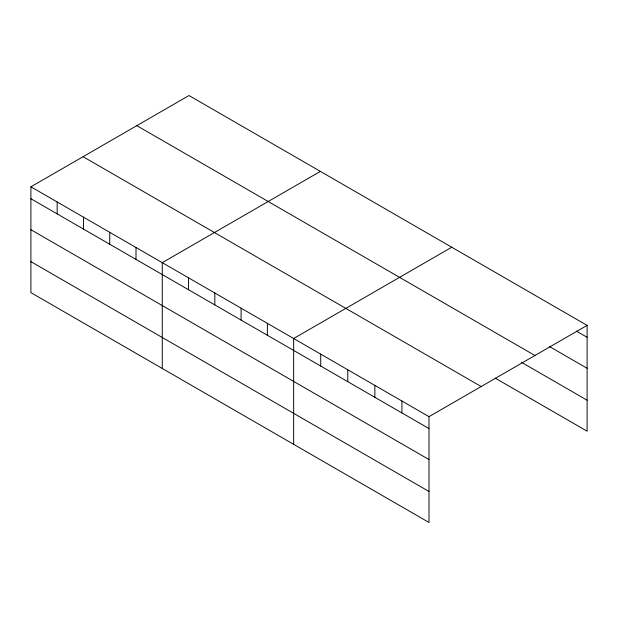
<?xml version="1.0" encoding="UTF-8"?>
<svg xmlns="http://www.w3.org/2000/svg" width="618" height="618" viewBox="0 0 618 618"><rect width="100%" height="100%" fill="white"/><g stroke="black" fill="none" stroke-linecap="round" stroke-linejoin="round"><path stroke-width="0.93" d="M30.9 186.814L429 416.656L429 522.465L30.9 292.623L30.9 186.814L189 95.535L587.1 325.377L587.1 431.186L495.227 378.139M320.371 171.387L162.271 262.658L162.271 368.467M451.743 247.231L293.65 338.51L293.65 444.319M429 416.656L587.1 325.377M576.439 331.132L587.1 337.289M549.363 346.489L587.1 368.274M136.825 125.655L534.925 355.497M521.476 362.31L587.1 400.201M83.075 156.694L481.175 386.536M30.9 198.726L429 428.568M30.9 229.711L429 459.553M30.9 261.638L429 491.48M401.932 401.028L401.932 412.94M374.856 385.393L374.856 397.312M347.787 369.765L347.787 381.685M320.719 354.137L320.719 366.057M267.37 323.338L267.37 335.257M241.097 308.166L241.097 320.085M214.825 293.002L214.825 304.913M188.552 277.83L188.552 289.749M135.999 247.494L135.999 259.406M109.726 232.322L109.726 244.234M83.453 217.15L83.453 229.069M57.173 201.986L57.173 213.898"/></g></svg>
